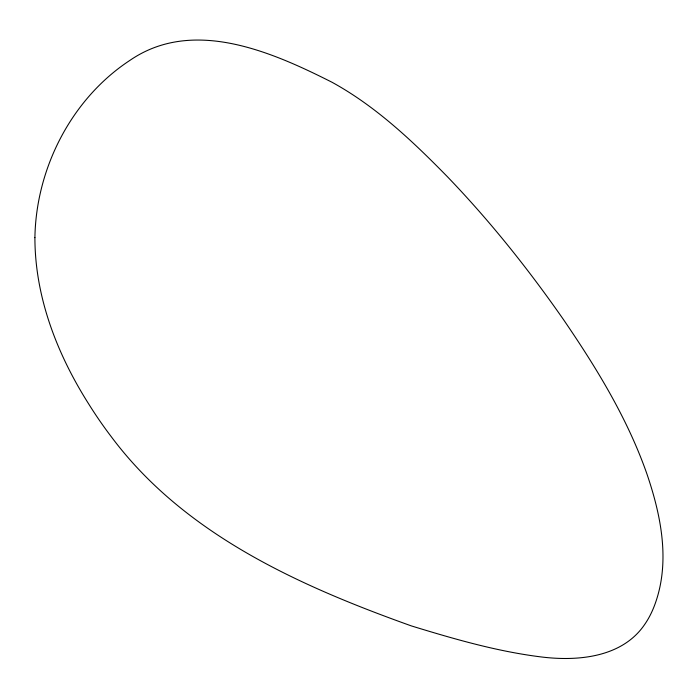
<?xml version="1.0" encoding="UTF-8"?>
<svg xmlns="http://www.w3.org/2000/svg" width="698" height="698" viewBox="0 0 698 698"><rect width="100%" height="100%" fill="white"/><g stroke="black" fill="none" stroke-linecap="round" stroke-linejoin="round"><path stroke-width="1.05" d="M34.909 237.625C34.9 297.261 57.306 354.54 88.925 404.325A227.426 116.165 61.1 0 0 111.244 436.66C184.211 534.528 299.686 585.962 411.375 625.914C454.014 638.975 497.168 651.513 541.543 656.984C577.988 661.46 622.442 657.481 644.821 624.248A227.426 116.165 61.1 0 0 655.256 603.43C670.42 561 660.919 514.958 646.819 473.654C627.397 418.32 596.485 367.881 563.548 319.675C528.421 269.201 489.952 220.961 447.305 176.611C412.535 141.101 375.838 106.279 331.951 82.224C271.662 51.774 192.814 17.101 129.828 60.429C71.493 98.758 36.034 168.314 34.909 237.625"/></g></svg>
